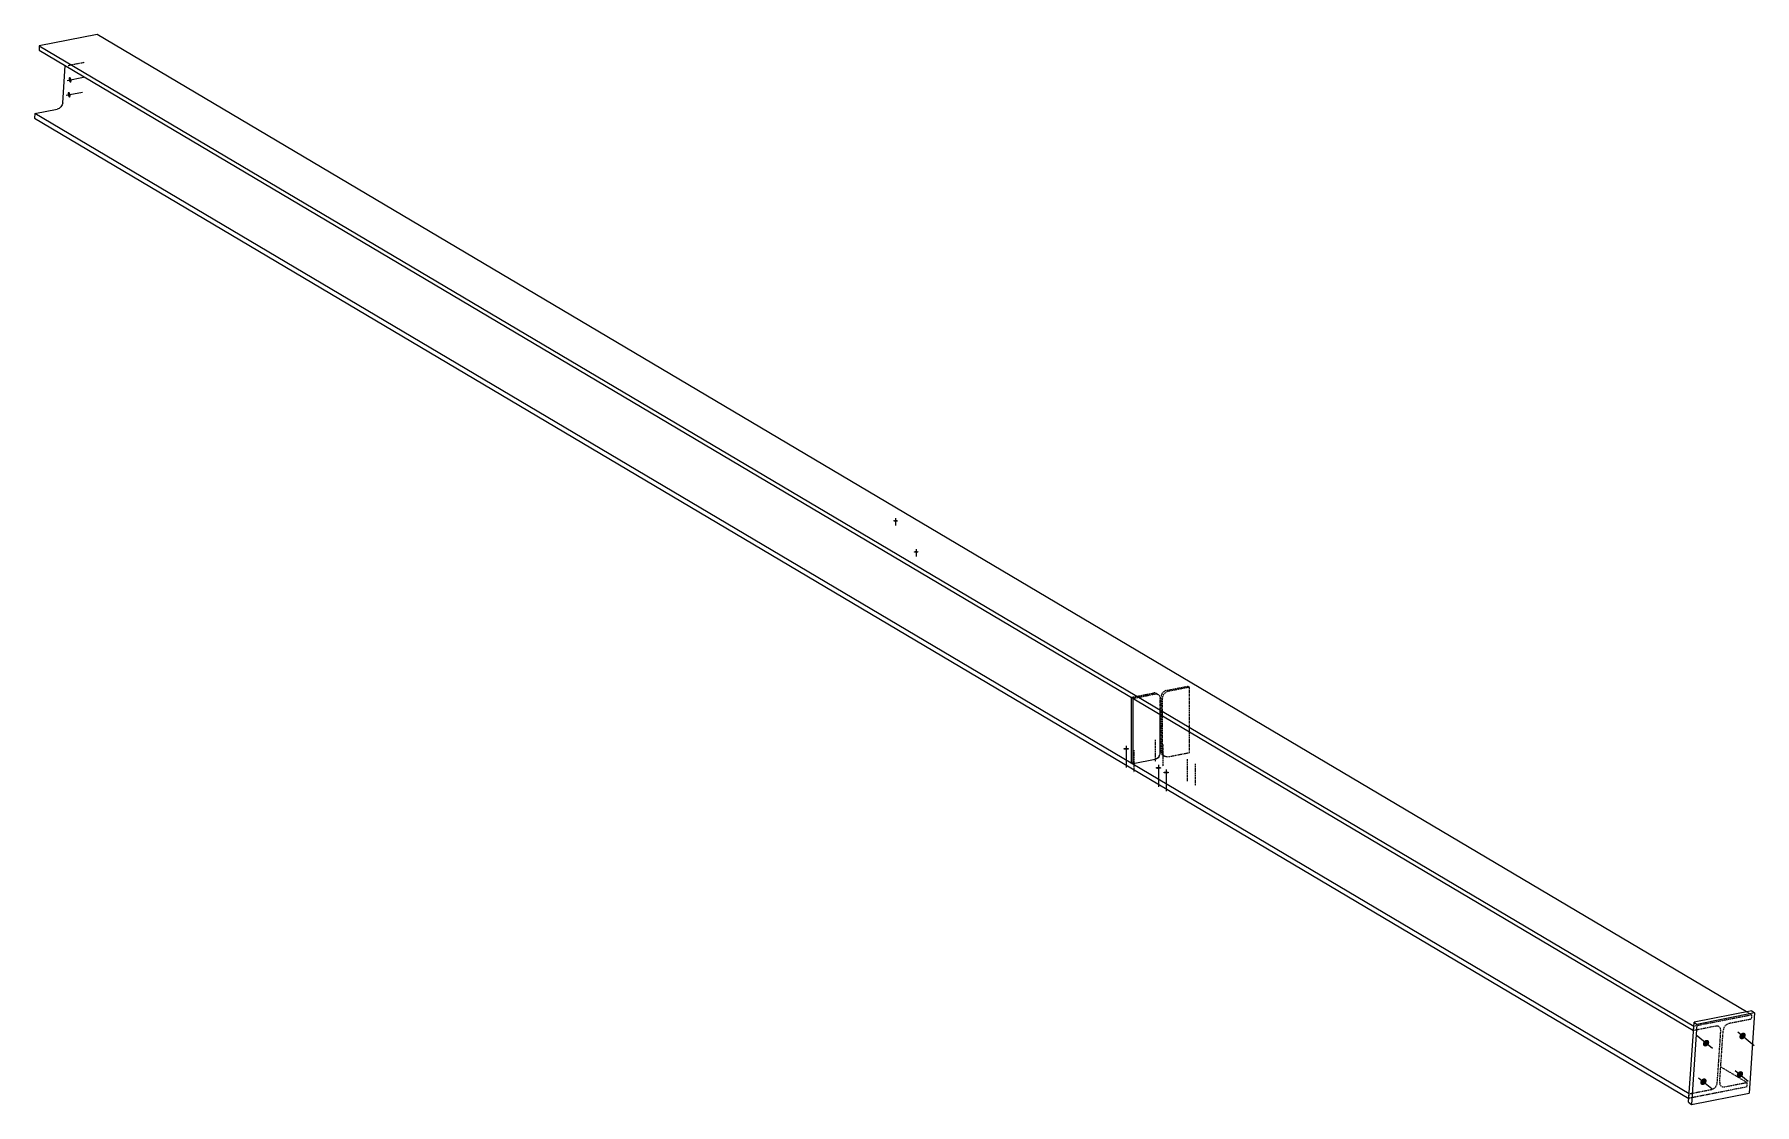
# Model space of a CAD drawing. Header units: millimetres. Extents: x 9 to 63589, y 10 to 4935.
# Drawn here: x 55848 to 63589, y 120 to 4935 of the extents above; entities that cross this region are included whole.
import ezdxf

# ---------------------------------------------------------------- set-up
doc = ezdxf.new("R2010")
doc.units = ezdxf.units.MM
doc.linetypes.add('DXK_LINE_DOT2', pattern=[3.9198, 1.9599, -1.9599])
doc.layers.add('STÅL', color=7, linetype='Continuous')

msp = doc.modelspace()

# ---------------------------------------------------------------- hatches: boundary and pattern name
at = {"layer": 'STÅL', "linetype": 'Continuous'}
for points in [[(56014.8, 4732.3), (56015.2, 4729.6), (56015.3, 4727), (56015.1, 4724.6), (56014.7, 4722.4), (56014, 4720.6), (56013, 4719.3), (56011.9, 4718.5), (56010.7, 4718.3), (56009.3, 4718.6), (56008, 4719.5), (56006.6, 4720.8), (56005.4, 4722.6), (56004.3, 4724.8), (56003.4, 4727.3), (56002.8, 4729.9), (56002.4, 4732.6), (56002.3, 4735.2), (56002.5, 4737.6), (56002.9, 4739.8), (56003.6, 4741.5), (56004.5, 4742.9), (56005.6, 4743.6), (56006.9, 4743.9), (56008.2, 4743.6), (56009.6, 4742.7), (56010.9, 4741.4), (56012.1, 4739.5), (56013.2, 4737.4), (56014.1, 4734.9)], [(56010.2, 4665), (56010.6, 4662.4), (56010.7, 4659.7), (56010.5, 4657.3), (56010.1, 4655.2), (56009.4, 4653.4), (56008.5, 4652.1), (56007.3, 4651.3), (56006.1, 4651), (56004.8, 4651.3), (56003.4, 4652.2), (56002.1, 4653.6), (56000.8, 4655.4), (55999.8, 4657.6), (55998.9, 4660), (55998.2, 4662.7), (55997.8, 4665.3), (55997.7, 4668), (55997.9, 4670.4), (55998.3, 4672.5), (55999, 4674.3), (56000, 4675.6), (56001.1, 4676.4), (56002.3, 4676.7), (56003.7, 4676.3), (56005, 4675.5), (56006.3, 4674.1), (56007.6, 4672.3), (56008.7, 4670.1), (56009.5, 4667.7)], [(59723.3, 2742.7), (59721, 2742.8), (59718.8, 2743), (59716.8, 2743.4), (59715.1, 2743.9), (59713.8, 2744.6), (59712.8, 2745.3), (59712.4, 2746.1), (59712.4, 2746.8), (59712.8, 2747.6), (59713.8, 2748.3), (59715.1, 2749), (59716.8, 2749.5), (59718.8, 2749.9), (59721, 2750.1), (59723.3, 2750.2), (59725.6, 2750.1), (59727.8, 2749.9), (59729.8, 2749.5), (59731.5, 2749), (59732.8, 2748.3), (59733.8, 2747.6), (59734.2, 2746.8), (59734.2, 2746.1), (59733.8, 2745.3), (59732.8, 2744.6), (59731.5, 2743.9), (59729.8, 2743.4), (59727.8, 2743), (59725.6, 2742.8)], [(59815.9, 2603), (59813.6, 2603.1), (59811.4, 2603.3), (59809.5, 2603.7), (59807.7, 2604.2), (59806.4, 2604.9), (59805.5, 2605.6), (59805, 2606.4), (59805, 2607.2), (59805.5, 2607.9), (59806.4, 2608.6), (59807.7, 2609.3), (59809.5, 2609.8), (59811.4, 2610.2), (59813.6, 2610.4), (59815.9, 2610.5), (59818.2, 2610.4), (59820.4, 2610.2), (59822.4, 2609.8), (59824.1, 2609.3), (59825.4, 2608.6), (59826.4, 2607.9), (59826.9, 2607.2), (59826.9, 2606.4), (59826.4, 2605.6), (59825.4, 2604.9), (59824.1, 2604.2), (59822.4, 2603.7), (59820.4, 2603.3), (59818.2, 2603.1)], [(60761.1, 1716.4), (60758.4, 1716.5), (60755.8, 1716.7), (60753.4, 1717.2), (60751.4, 1717.8), (60749.8, 1718.6), (60748.7, 1719.4), (60748.2, 1720.3), (60748.2, 1721.3), (60748.7, 1722.2), (60749.8, 1723), (60751.4, 1723.8), (60753.4, 1724.4), (60755.8, 1724.9), (60758.4, 1725.2), (60761.1, 1725.3), (60763.8, 1725.2), (60766.4, 1724.9), (60768.7, 1724.4), (60770.8, 1723.8), (60772.3, 1723), (60773.5, 1722.2), (60774, 1721.3), (60774, 1720.3), (60773.5, 1719.4), (60772.3, 1718.6), (60770.8, 1717.8), (60768.7, 1717.2), (60766.4, 1716.7), (60763.8, 1716.5)], [(60906.1, 1630.5), (60903.4, 1630.6), (60900.8, 1630.8), (60898.4, 1631.3), (60896.4, 1631.9), (60894.8, 1632.7), (60893.7, 1633.5), (60893.2, 1634.4), (60893.2, 1635.4), (60893.7, 1636.3), (60894.8, 1637.1), (60896.4, 1637.9), (60898.4, 1638.5), (60900.8, 1639), (60903.4, 1639.3), (60906.1, 1639.4), (60908.8, 1639.3), (60911.4, 1639), (60913.7, 1638.5), (60915.8, 1637.9), (60917.3, 1637.1), (60918.5, 1636.3), (60919, 1635.4), (60919, 1634.4), (60918.5, 1633.5), (60917.3, 1632.7), (60915.8, 1631.9), (60913.7, 1631.3), (60911.4, 1630.8), (60908.8, 1630.6)], [(60941.1, 1609.7), (60938.4, 1609.8), (60935.8, 1610.1), (60933.4, 1610.6), (60931.4, 1611.2), (60929.8, 1612), (60928.7, 1612.8), (60928.2, 1613.7), (60928.2, 1614.6), (60928.7, 1615.6), (60929.8, 1616.4), (60931.4, 1617.2), (60933.4, 1617.8), (60935.8, 1618.2), (60938.4, 1618.5), (60941.1, 1618.6), (60943.8, 1618.5), (60946.4, 1618.2), (60948.7, 1617.8), (60950.8, 1617.2), (60952.3, 1616.4), (60953.5, 1615.6), (60954, 1614.6), (60954, 1613.7), (60953.5, 1612.8), (60952.3, 1612), (60950.8, 1611.2), (60948.7, 1610.6), (60946.4, 1610.1), (60943.8, 1609.8)], [(63360.7, 404.4), (63363.1, 406.8), (63365.9, 408.8), (63368.8, 410.3), (63371.8, 411.2), (63374.7, 411.4), (63377.5, 410.9), (63379.9, 409.8), (63382, 408.2), (63383.5, 406), (63384.5, 403.3), (63384.8, 400.4), (63384.6, 397.3), (63383.7, 394.2), (63382.2, 391.1), (63380.3, 388.3), (63377.9, 385.8), (63375.2, 383.8), (63372.2, 382.3), (63369.2, 381.5), (63366.3, 381.3), (63363.6, 381.7), (63361.1, 382.8), (63359.1, 384.5), (63357.5, 386.7), (63356.5, 389.3), (63356.2, 392.2), (63356.4, 395.3), (63357.3, 398.5), (63358.8, 401.5)], [(63525.3, 436.8), (63527.7, 439.3), (63530.4, 441.3), (63533.3, 442.8), (63536.3, 443.7), (63539.3, 443.9), (63542, 443.4), (63544.5, 442.3), (63546.5, 440.6), (63548, 438.4), (63549, 435.8), (63549.4, 432.9), (63549.1, 429.8), (63548.2, 426.7), (63546.8, 423.6), (63544.8, 420.8), (63542.4, 418.3), (63539.7, 416.3), (63536.8, 414.8), (63533.8, 414), (63530.9, 413.8), (63528.1, 414.2), (63525.6, 415.3), (63523.6, 417), (63522.1, 419.2), (63521.1, 421.8), (63520.7, 424.7), (63521, 427.8), (63521.9, 431), (63523.3, 434)], [(63349, 231), (63351.4, 233.5), (63354.1, 235.5), (63357, 237), (63360, 237.8), (63362.9, 238), (63365.7, 237.6), (63368.1, 236.5), (63370.2, 234.8), (63371.7, 232.6), (63372.7, 230), (63373, 227.1), (63372.8, 224), (63371.9, 220.8), (63370.5, 217.8), (63368.5, 214.9), (63366.1, 212.5), (63363.4, 210.4), (63360.5, 209), (63357.5, 208.1), (63354.5, 207.9), (63351.8, 208.4), (63349.3, 209.5), (63347.3, 211.1), (63345.7, 213.3), (63344.8, 216), (63344.4, 218.9), (63344.7, 222), (63345.5, 225.1), (63347, 228.2)], [(63513.5, 263.5), (63515.9, 266), (63518.6, 268), (63521.5, 269.4), (63524.5, 270.3), (63527.5, 270.5), (63530.2, 270.1), (63532.7, 269), (63534.7, 267.3), (63536.3, 265.1), (63537.2, 262.5), (63537.6, 259.6), (63537.3, 256.4), (63536.5, 253.3), (63535, 250.2), (63533, 247.4), (63530.6, 245), (63527.9, 242.9), (63525, 241.5), (63522, 240.6), (63519.1, 240.4), (63516.3, 240.9), (63513.9, 241.9), (63511.8, 243.6), (63510.3, 245.8), (63509.3, 248.4), (63508.9, 251.4), (63509.2, 254.5), (63510.1, 257.6), (63511.5, 260.7)]]:
    msp.add_hatch(color=96, dxfattribs=at).paths.add_polyline_path(points)

# ---------------------------------------------------------------- linework, layer by layer
at = {"layer": 'STÅL', "color": 2, "linetype": 'Continuous'}
for p, q in [((55870.2, 4884), (55868.8, 4863.7)), ((56130, 4935.3), (55870.2, 4884)), ((55870.2, 4884), (63315.6, 473.3)), ((63553.1, 537.9), (56130, 4935.3)), ((55868.8, 4863.7), (63314.3, 453)), ((55975.6, 4628.1), (55986.8, 4793.8)), ((55849.4, 4579.2), (55848.1, 4558.8)), ((55849.4, 4579.2), (55950.5, 4599.1)), ((63294.9, 168.5), (55849.4, 4579.2)), ((55959.6, 4602.7), (55950.5, 4599.1)), ((55967.6, 4609.5), (55959.6, 4602.7)), ((55973.2, 4618.4), (55967.6, 4609.5)), ((55975.6, 4628.1), (55973.2, 4618.4)), ((55848.1, 4558.8), (63293.5, 148.1)), ((60785.6, 1658.5), (60785.6, 1951)), ((60793.1, 1654), (60793.1, 1946.5)), ((60914.4, 1703.4), (60914.4, 1874.7)), ((60913.7, 1698.6), (60914.4, 1703.4)), ((60793.1, 1654), (60785.6, 1658.5)), ((60891, 1673.4), (60793.1, 1654)), ((60898.2, 1676), (60891, 1673.4)), ((60904.7, 1680.9), (60898.2, 1676)), ((60909.9, 1687.6), (60904.7, 1680.9)), ((60909.9, 1687.6), (60913, 1694.8)), ((63576.7, 542.6), (63316.9, 491.3)), ((63576.7, 542.6), (63589.1, 532.4)), ((63292.3, 130.2), (63316.9, 491.3)), ((63329.3, 481.1), (63304.7, 120)), ((63314.3, 453), (63315.6, 473.3)), ((63316.9, 491.3), (63329.3, 481.1)), ((63589.1, 532.4), (63329.3, 481.1)), ((63589.1, 532.4), (63564.5, 171.3)), ((63293.5, 148.1), (63294.9, 168.5)), ((63304.7, 120), (63564.5, 171.3)), ((63292.3, 130.2), (63304.7, 120))]:
    msp.add_line(p, q, dxfattribs=at)
at = {"layer": 'STÅL', "color": 96, "linetype": 'DXK_LINE_DOT2'}
for p, q in [((56000.4, 4795.8), (56074, 4810.3)), ((60796.1, 1714.2), (60796.1, 1615.5)), ((60891, 1760.6), (60891, 1661.9)), ((60926, 1739.8), (60926, 1641.2)), ((61036, 1674.7), (61036, 1576)), ((61071, 1653.9), (61071, 1555.3))]:
    msp.add_line(p, q, dxfattribs=at)
at = {"layer": 'STÅL', "color": 96, "linetype": 'Continuous'}
for p, q in [((55995.8, 4728.5), (56069.4, 4743.1)), ((55991.2, 4661.3), (56064.8, 4675.8)), ((59723.3, 2758.7), (59723.3, 2725.3)), ((59815.9, 2619), (59815.9, 2585.6)), ((60761.1, 1734.9), (60761.1, 1636.2)), ((60906.1, 1649), (60906.1, 1550.3)), ((60941.1, 1628.3), (60941.1, 1529.6)), ((63399.8, 372.2), (63325.8, 433.1)), ((63513.2, 446.8), (63587.2, 385.9)), ((63336.9, 240.9), (63395.9, 192.3)), ((63501.4, 273.4), (63560.5, 224.8))]:
    msp.add_line(p, q, dxfattribs=at)
at = {"layer": 'STÅL', "color": 7, "linetype": 'DXK_LINE_DOT2'}
for p, q in [((60785.6, 1952.6), (60883.5, 1971.9)), ((60793.1, 1948.2), (60785.6, 1952.6)), ((60785.6, 1951), (60785.6, 1952.6)), ((60793.1, 1948.2), (60891, 1967.5)), ((60793.1, 1946.5), (60793.1, 1948.2)), ((60890.7, 1972.1), (60883.5, 1971.9)), ((60897.2, 1969.8), (60890.7, 1972.1)), ((60891, 1967.5), (60898.2, 1967.7)), ((60897.2, 1969.8), (60904.7, 1965.4)), ((60898.2, 1967.7), (60904.7, 1965.4)), ((60904.7, 1965.4), (60909.9, 1960.8)), ((60909.9, 1960.8), (60913.2, 1954.3)), ((60913.2, 1954.3), (60914.4, 1946.7)), ((60914.4, 1874.7), (60914.4, 1946.7)), ((60918.8, 1961.4), (60917.7, 1953.3)), ((60917.7, 1953.3), (60917.7, 1709.9)), ((60922.1, 1969.1), (60918.8, 1961.4)), ((60927.3, 1975.7), (60922.1, 1969.1)), ((60925.2, 1948.9), (60926.3, 1956.9)), ((60925.2, 1705.5), (60925.2, 1948.9)), ((60926.3, 1956.9), (60929.6, 1964.7)), ((60933.8, 1980.6), (60927.3, 1975.7)), ((60929.6, 1964.7), (60934.8, 1971.3)), ((60941.1, 1983.3), (60933.8, 1980.6)), ((60934.8, 1971.3), (60941.3, 1976.2)), ((60941.1, 1983.3), (61038.9, 2002.6)), ((60941.3, 1976.2), (60948.6, 1978.9)), ((61046.4, 1998.2), (60948.6, 1978.9)), ((61038.9, 2002.6), (61046.4, 1998.2)), ((61046.4, 1704.1), (61046.4, 1998.2)), ((60917.7, 1709.9), (60918.8, 1702.3)), ((60926.3, 1697.9), (60925.2, 1705.5)), ((60948.6, 1684.7), (61046.4, 1704.1)), ((60913, 1694.8), (60913.2, 1695.3)), ((60913.2, 1695.3), (60913.7, 1698.6)), ((60918.8, 1702.3), (60922.1, 1695.9)), ((60922.1, 1695.9), (60927.3, 1691.3)), ((60929.6, 1691.5), (60926.3, 1697.9)), ((60927.3, 1691.3), (60934.8, 1686.9)), ((60934.8, 1686.9), (60929.6, 1691.5)), ((60941.3, 1684.6), (60934.8, 1686.9)), ((60948.6, 1684.7), (60941.3, 1684.6)), ((63415.4, 473), (63314.3, 453)), ((63315.6, 473.3), (63575.5, 524.6)), ((63424.2, 472.9), (63415.4, 473)), ((63431.4, 469.1), (63424.2, 472.9)), ((63436, 462.2), (63431.4, 469.1)), ((63450.3, 465), (63447.9, 455.3)), ((63455.9, 473.9), (63450.3, 465)), ((63463.9, 480.7), (63455.9, 473.9)), ((63473, 484.4), (63463.9, 480.7)), ((63574.1, 504.3), (63473, 484.4)), ((63575.5, 524.6), (63553.1, 537.9)), ((63575.5, 524.6), (63574.1, 504.3)), ((63421.1, 217.4), (63437.1, 453.2)), ((63431.9, 219.6), (63447.9, 455.3)), ((63437.1, 453.2), (63436, 462.2)), ((63436.7, 289.7), (63554.7, 219.8)), ((63553.4, 199.4), (63293.5, 148.1)), ((63294.9, 168.5), (63396, 188.4)), ((63396, 188.4), (63405.1, 192.1)), ((63405.1, 192.1), (63413.1, 198.8)), ((63413.1, 198.8), (63418.7, 207.8)), ((63418.7, 207.8), (63421.1, 217.4)), ((63431.9, 219.6), (63433, 210.6)), ((63433, 210.6), (63437.6, 203.7)), ((63437.6, 203.7), (63444.8, 199.9)), ((63444.8, 199.9), (63453.6, 199.8)), ((63453.6, 199.8), (63554.7, 219.8)), ((63554.7, 219.8), (63553.4, 199.4))]:
    msp.add_line(p, q, dxfattribs=at)

doc.saveas('drawing.dxf')
